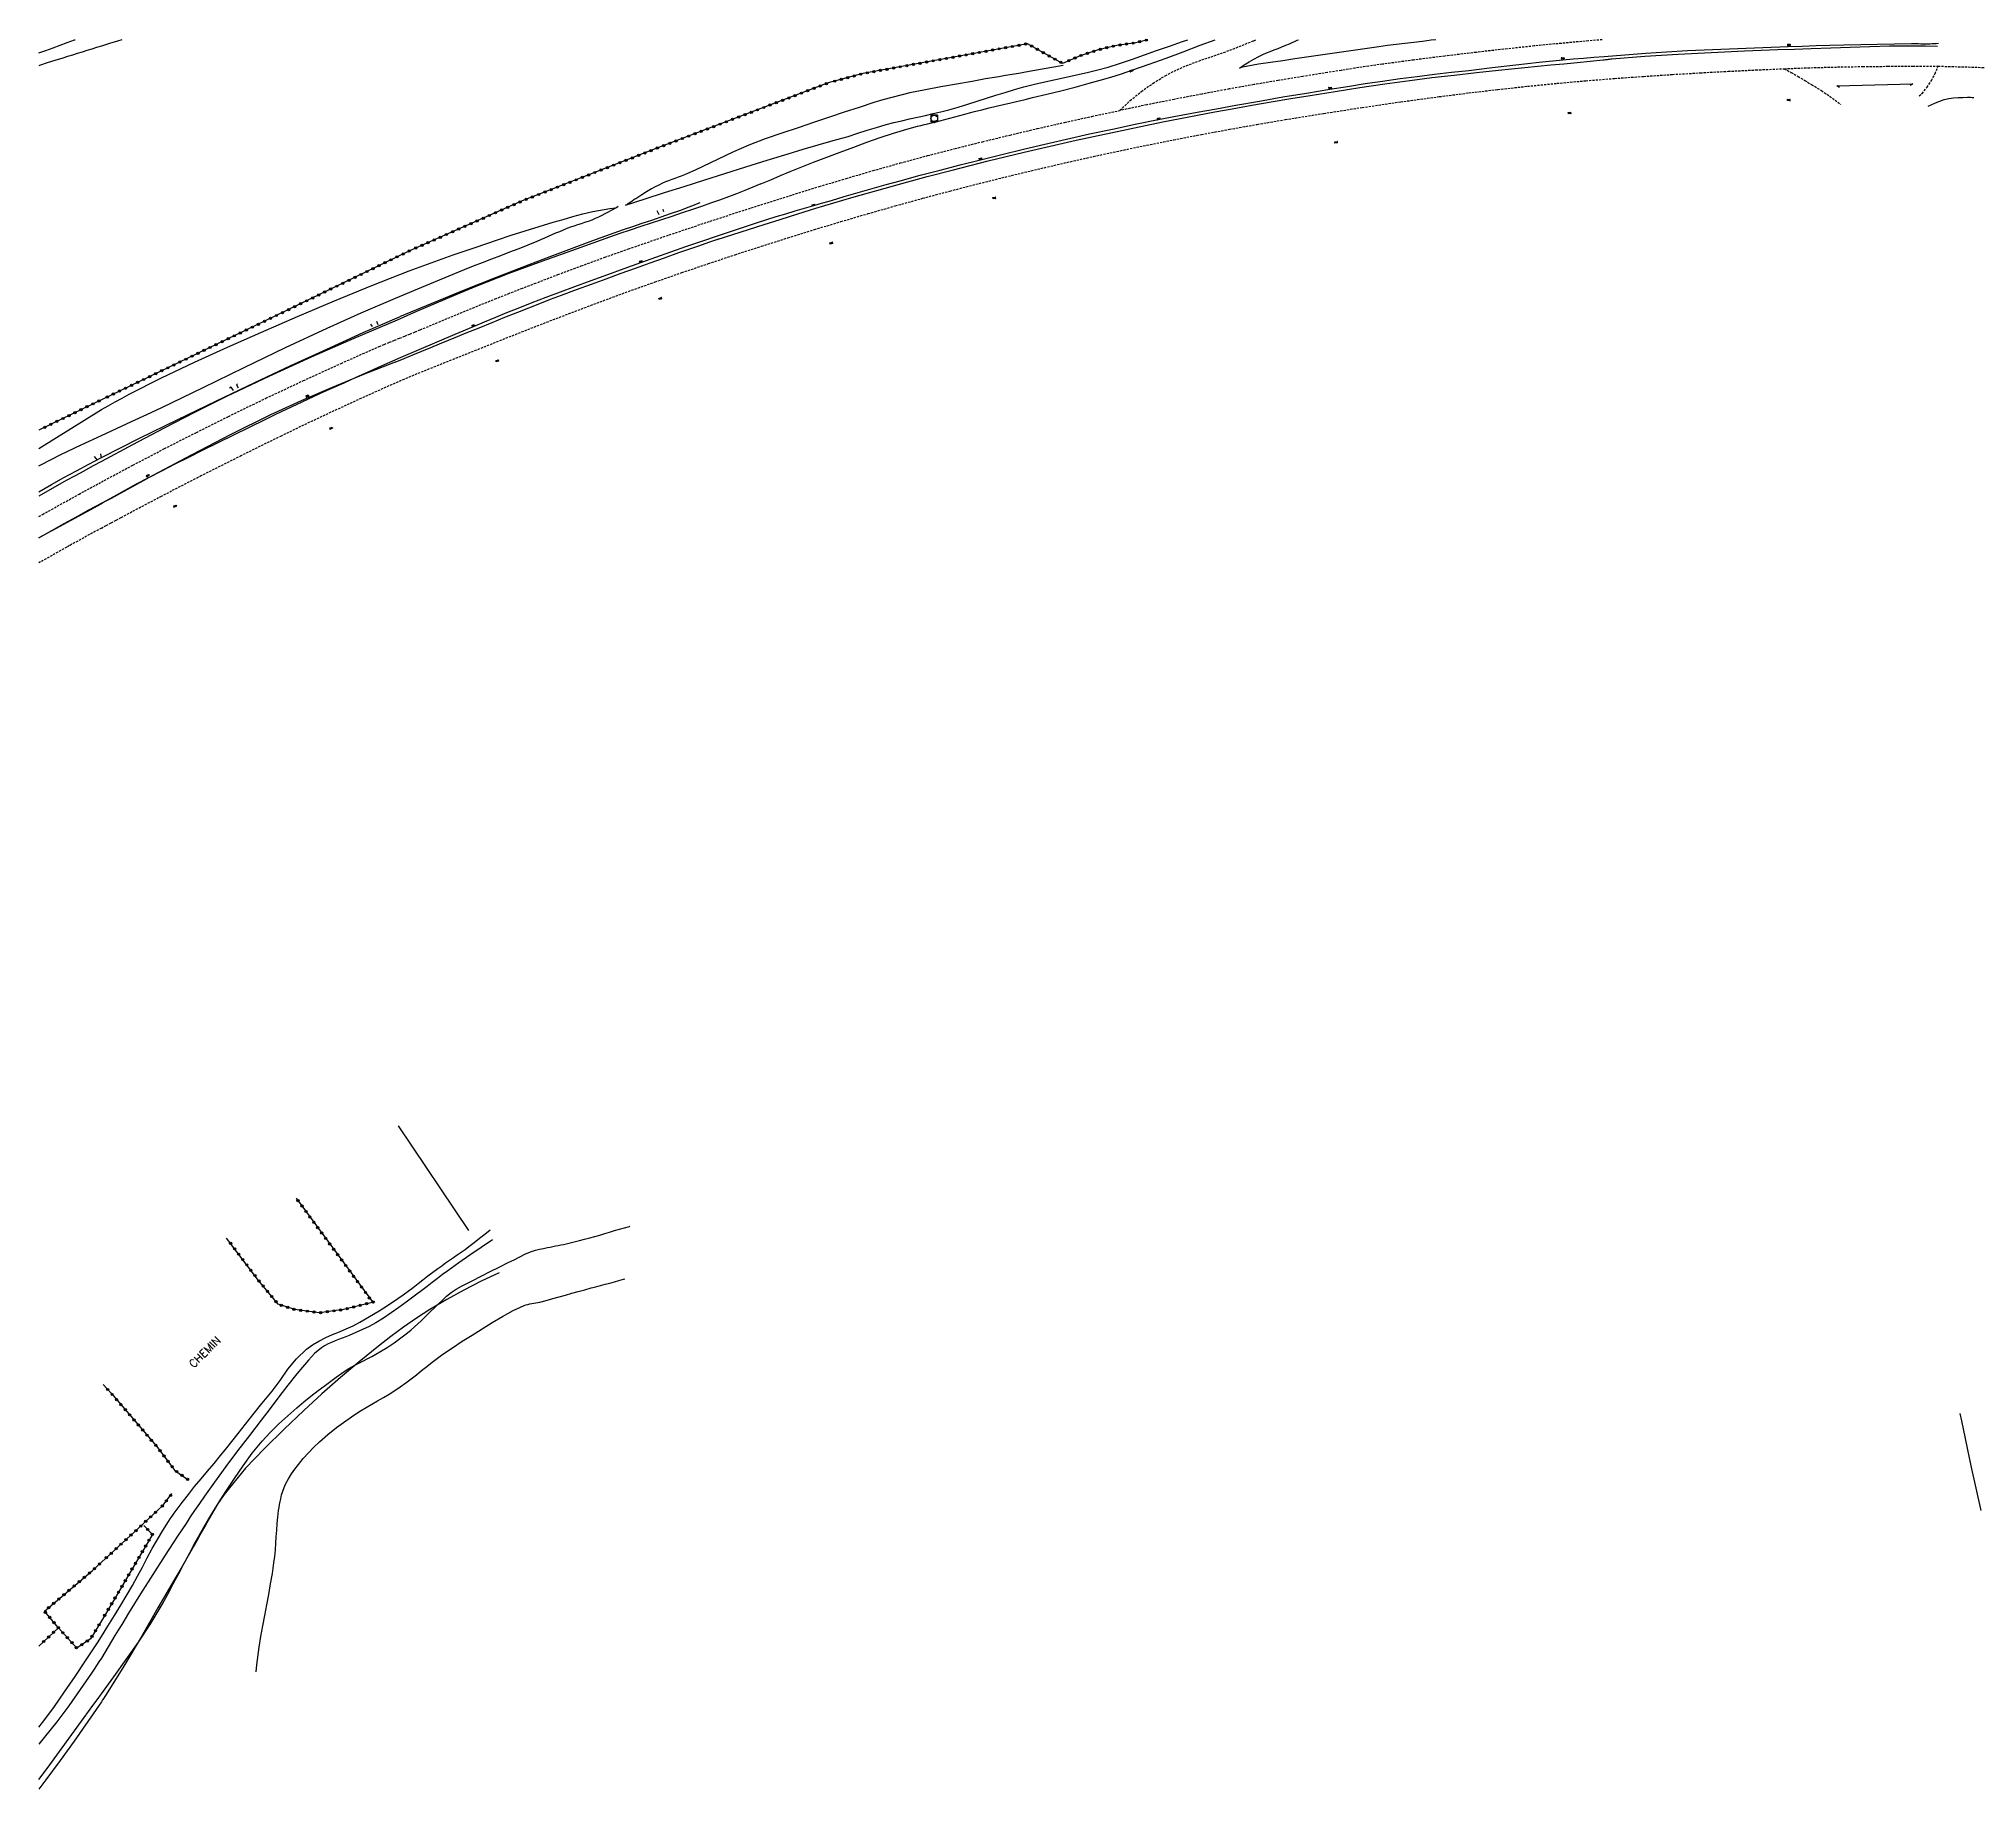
# Model space of a CAD drawing. Header units: millimetres. Extents: x 163000 to 164000, y 125000 to 126000.
# Drawn here: x 163000 to 163433.7, y 125608.7 to 126000.2 of the extents above; entities that cross this region are included whole.
import ezdxf
from ezdxf.enums import TextEntityAlignment as Align

# ---------------------------------------------------------------- set-up
doc = ezdxf.new("R2010")
doc.units = ezdxf.units.MM
doc.linetypes.add('DASHED', pattern=[0.75, 0.5, -0.25])
doc.layers.get('0').update_dxf_attribs({"linetype": 'CONTINUOUS'})
for name, color, linetype in [('W0001', 6, 'DASHED'), ('W0008', 7, 'CONTINUOUS'), ('W0010', 4, 'CONTINUOUS'), ('W0071', 7, 'CONTINUOUS'), ('W0120', 7, 'CONTINUOUS'), ('W0211', 2, 'CONTINUOUS'), ('W0214', 2, 'CONTINUOUS'), ('W0300', 7, 'CONTINUOUS'), ('W0322', 7, 'CONTINUOUS'), ('W0323', 7, 'CONTINUOUS'), ('W0330', 7, 'CONTINUOUS'), ('W0401', 7, 'CONTINUOUS'), ('W0420', 7, 'CONTINUOUS'), ('W0989', 7, 'CONTINUOUS')]:
    doc.layers.add(name, color=color, linetype=linetype)
doc.styles.get("Standard").update_dxf_attribs({"font": 'romans.shx', "width": 0.85})

# ---------------------------------------------------------------- blocks, each defined once
blk = doc.blocks.new('T401')
for p, q in [((-0.3, 0.3), (0, 0.3)), ((-0.3, -0.25), (-0.3, 0.3)), ((-0.3, 0.15), (0, 0.15)), ((-0.3, 0), (0, 0)), ((0, 0.3), (0, -0.25)), ((-0.3, -0.15), (0, -0.15)), ((-0.3, -0.25), (-0.3, -0.3)), ((-0.3, -0.3), (0, -0.3)), ((0, -0.3), (0, -0.25))]:
    blk.add_line(p, q)
blk = doc.blocks.new('T420')
for p, q in [((0.75, 0.75), (-0.75, 0.75)), ((-0.75, 0.75), (-0.75, -0.75)), ((0.75, 0.75), (0.75, -0.75)), ((0.75, -0.75), (-0.75, -0.75))]:
    blk.add_line(p, q)
blk.add_ellipse((0, 0), major_axis=(-0.53, 0.53), ratio=1, start_param=3.926991, end_param=10.210176)
blk = doc.blocks.new('t323o')
at = {"color": 0, "linetype": 'Continuous'}
for radius in [0.25, 0.15]:
    blk.add_circle((0, 0), radius, dxfattribs=at)
blk = doc.blocks.new('t322o')
at = {"color": 0, "linetype": 'Continuous'}
for radius in [0.25, 0.15]:
    blk.add_circle((0, 0), radius, dxfattribs=at)

msp = doc.modelspace()

# ---------------------------------------------------------------- linework, layer by layer
at = {"layer": 'W0001'}
for points in [[(163349.85, 126000), (163346.77, 125999.74), (163340.7, 125999.19), (163334.63, 125998.6), (163328.57, 125997.96), (163321.59, 125997.18), (163314.61, 125996.34), (163307.64, 125995.46), (163300.67, 125994.53), (163297.59, 125994.09), (163294.51, 125993.63), (163291.43, 125993.15), (163288.36, 125992.66), (163282.85, 125991.78), (163277.35, 125990.88), (163271.86, 125989.95), (163266.37, 125988.98), (163260.21, 125987.84), (163254.06, 125986.66), (163247.92, 125985.43), (163241.79, 125984.16)], [(163241.9, 125984.19), (163244.23, 125986.39), (163246.71, 125988.42), (163249.33, 125990.28), (163252.06, 125991.95), (163254.04, 125992.98), (163256.07, 125993.9), (163258.13, 125994.72), (163260.23, 125995.48), (163262.32, 125996.19), (163264.41, 125996.91), (163266.5, 125997.65), (163268.56, 125998.45), (163271.86, 125999.78), (163272.41, 126000)], [(163390.55, 125993.52), (163393.54, 125993.64), (163396.53, 125993.74), (163399.52, 125993.83), (163402.51, 125993.9), (163408.13, 125994), (163413.74, 125994.06), (163419.36, 125994.09), (163424.98, 125994.09)], [(163420.73, 125987.44), (163420.73, 125987.44), (163420.73, 125987.44), (163420.73, 125987.44), (163421.39, 125987.99), (163422.51, 125989.37), (163423.49, 125990.85), (163424.32, 125992.43), (163424.98, 125994.09)], [(163424.98, 125994.09), (163445.55, 125993.51)], [(163014, 125890.76), (163015.11, 125891.36), (163016.21, 125891.96), (163017.32, 125892.55), (163018.43, 125893.15), (163027.29, 125897.84), (163036.2, 125902.43), (163045.15, 125906.93), (163054.14, 125911.35), (163060.23, 125914.29), (163066.35, 125917.16), (163072.49, 125919.98), (163078.66, 125922.75), (163083.52, 125924.84), (163088.43, 125926.83), (163093.35, 125928.78), (163098.26, 125930.74), (163106.64, 125934.09), (163115.05, 125937.37), (163123.49, 125940.57), (163131.95, 125943.71), (163137.9, 125945.82), (163143.87, 125947.9), (163149.85, 125949.93), (163155.85, 125951.92), (163161.74, 125953.83), (163167.64, 125955.71), (163173.56, 125957.54), (163179.49, 125959.32), (163185.57, 125961.1), (163191.66, 125962.84), (163197.77, 125964.53), (163203.89, 125966.16), (163210.41, 125967.84), (163216.95, 125969.47), (163223.5, 125971.04), (163230.07, 125972.56), (163236.02, 125973.89), (163241.98, 125975.18), (163247.95, 125976.41), (163253.93, 125977.61), (163260.16, 125978.81), (163266.4, 125979.96), (163272.65, 125981.07), (163278.9, 125982.13), (163287.5, 125983.52), (163296.1, 125984.84), (163304.72, 125986.1), (163313.35, 125987.27), (163319.92, 125988.1), (163326.5, 125988.88), (163333.09, 125989.59), (163339.68, 125990.25), (163346.14, 125990.82), (163352.6, 125991.34), (163359.06, 125991.8), (163365.53, 125992.23), (163371.76, 125992.6), (163378, 125992.94), (163384.23, 125993.24), (163390.47, 125993.51), (163390.49, 125993.51), (163390.51, 125993.51), (163390.53, 125993.52), (163390.55, 125993.52)], [(163390.55, 125993.52), (163392.1, 125992.67), (163393.64, 125991.79), (163395.16, 125990.89), (163396.67, 125989.96), (163398.89, 125988.66), (163403.26, 125985.54), (163403.26, 125985.54), (163403.26, 125985.54)], [(163014, 125901.07), (163021.06, 125904.84), (163028.16, 125908.54), (163035.29, 125912.18), (163042.46, 125915.75), (163050.82, 125919.8), (163059.22, 125923.75), (163067.67, 125927.61), (163076.16, 125931.37), (163077.3, 125931.85), (163078.45, 125932.32), (163079.6, 125932.78), (163080.75, 125933.24), (163081.9, 125933.71), (163083.05, 125934.17), (163084.19, 125934.64), (163085.34, 125935.11), (163088.79, 125936.55), (163092.24, 125937.99), (163095.69, 125939.42), (163099.15, 125940.83), (163102.09, 125942.01), (163105.03, 125943.18), (163107.98, 125944.33), (163110.94, 125945.46), (163116.16, 125947.47), (163121.4, 125949.42), (163126.65, 125951.33), (163131.92, 125953.2), (163141.06, 125956.34), (163150.22, 125959.41), (163159.42, 125962.39), (163168.63, 125965.31), (163174.64, 125967.16), (163180.67, 125968.97), (163186.71, 125970.73), (163192.77, 125972.43), (163198.89, 125974.07), (163205.02, 125975.65), (163211.16, 125977.19), (163217.32, 125978.68), (163223.42, 125980.12), (163229.53, 125981.51), (163235.66, 125982.86), (163241.79, 125984.16)], [(163000, 125893.34), (163000.87, 125893.83), (163009.01, 125898.35), (163010.26, 125899.04), (163011.5, 125899.72), (163012.75, 125900.39), (163014, 125901.07)], [(163014, 125890.76), (163006.9, 125886.85), (163000, 125882.98)]]:
    msp.add_lwpolyline(points, dxfattribs=at)
at = {"layer": 'W0008'}
for points in [[(163161.59, 125967.75), (163163.77, 125968.68), (163165.97, 125969.6), (163168.16, 125970.51), (163170.37, 125971.4), (163173.35, 125972.58), (163176.34, 125973.74), (163179.33, 125974.88), (163182.34, 125975.99), (163185.31, 125977.06), (163188.28, 125978.1), (163191.26, 125979.1), (163194.27, 125980.03), (163195.05, 125980.25), (163195.83, 125980.45), (163196.61, 125980.65), (163197.4, 125980.83), (163198.19, 125981.02), (163198.97, 125981.2), (163199.76, 125981.39), (163200.54, 125981.58), (163201.65, 125981.87), (163202.76, 125982.17), (163203.86, 125982.47), (163204.97, 125982.77), (163206.08, 125983.07), (163207.19, 125983.37), (163208.29, 125983.66), (163209.4, 125983.95), (163211.02, 125984.35), (163212.63, 125984.74), (163214.25, 125985.13), (163215.87, 125985.51), (163217.49, 125985.89), (163219.1, 125986.27), (163220.72, 125986.66), (163222.34, 125987.05), (163225.53, 125987.83), (163228.72, 125988.6), (163231.9, 125989.4), (163235.07, 125990.25), (163237.47, 125990.93), (163239.86, 125991.65), (163242.24, 125992.39), (163244.61, 125993.17), (163248.45, 125994.5), (163252.27, 125995.89), (163256.07, 125997.31), (163259.87, 125998.75), (163263.19, 126000)], [(163173.46, 125962.9), (163175.16, 125963.41), (163176.86, 125963.91), (163178.55, 125964.4), (163180.25, 125964.9), (163183.37, 125965.8), (163186.49, 125966.7), (163189.61, 125967.59), (163192.74, 125968.46), (163197.22, 125969.67), (163201.7, 125970.86), (163206.2, 125972.02), (163210.7, 125973.16), (163215.51, 125974.36), (163220.32, 125975.52), (163225.14, 125976.67), (163229.97, 125977.77), (163235.09, 125978.92), (163240.22, 125980.03), (163245.36, 125981.1), (163250.5, 125982.14), (163254.83, 125982.98), (163259.17, 125983.79), (163263.51, 125984.57), (163267.85, 125985.34), (163273.11, 125986.27), (163278.36, 125987.19), (163283.63, 125988.08), (163288.89, 125988.95), (163292.82, 125989.57), (163296.76, 125990.18), (163300.7, 125990.76), (163304.64, 125991.32), (163308.46, 125991.81), (163312.29, 125992.27), (163316.13, 125992.71), (163319.96, 125993.15), (163325.22, 125993.76), (163330.49, 125994.37), (163335.75, 125994.95), (163341.02, 125995.49), (163343.33, 125995.71), (163345.63, 125995.91), (163347.94, 125996.1), (163350.24, 125996.28), (163354.9, 125996.63), (163359.57, 125996.98), (163364.23, 125997.29), (163368.9, 125997.57), (163374.53, 125997.85), (163380.16, 125998.07), (163385.8, 125998.27), (163391.44, 125998.47), (163394.55, 125998.58), (163397.67, 125998.68), (163400.78, 125998.77), (163403.9, 125998.85), (163407.68, 125998.95), (163411.46, 125999.03), (163415.24, 125999.1), (163419.03, 125999.13), (163419.55, 125999.13), (163420.07, 125999.13), (163420.6, 125999.12), (163421.12, 125999.11), (163421.65, 125999.1), (163422.17, 125999.1), (163422.69, 125999.1), (163423.22, 125999.1), (163423.67, 125999.12), (163424.13, 125999.14), (163424.58, 125999.16), (163425.04, 125999.2)], [(163312.6, 126000), (163311.59, 125999.88), (163309.62, 125999.64), (163307.66, 125999.4), (163305.7, 125999.17), (163303.74, 125998.93), (163301.78, 125998.68), (163299.82, 125998.42), (163295.13, 125997.77), (163290.44, 125997.09), (163285.76, 125996.39), (163281.08, 125995.69), (163278.35, 125995.3), (163275.62, 125994.92), (163272.89, 125994.52), (163270.18, 125994.03), (163269.8, 125993.95), (163269.41, 125993.85), (163269.03, 125993.76), (163268.65, 125993.65)], [(163268.66, 125993.65), (163269.72, 125994.36), (163270.8, 125995.03), (163271.9, 125995.67), (163273.03, 125996.26), (163273.87, 125996.66), (163274.72, 125997.04), (163275.57, 125997.39), (163276.44, 125997.73), (163277.3, 125998.07), (163278.17, 125998.4), (163279.03, 125998.75), (163279.88, 125999.11), (163281.59, 125999.87), (163281.87, 126000)], [(163402.34, 125989.68), (163419.31, 125990.12)], [(163402.92, 125989.32), (163402.92, 125989.32), (163402.92, 125989.32), (163402.92, 125989.32), (163402.92, 125989.32), (163402.34, 125989.68)], [(163419.31, 125990.12), (163418.71, 125989.77), (163418.71, 125989.77), (163418.71, 125989.77), (163418.71, 125989.77), (163418.71, 125989.77)], [(163422.74, 125985.11), (163422.74, 125985.11), (163422.74, 125985.11), (163422.74, 125985.11), (163423.46, 125985.43), (163424.41, 125985.87), (163425.38, 125986.27), (163426.37, 125986.61), (163427.39, 125986.87), (163428.42, 125987.03), (163429.46, 125987.1), (163430.5, 125987.11), (163431.54, 125987.13), (163431.9, 125987.13), (163432.27, 125987.13), (163432.63, 125987.11), (163432.99, 125987.09)], [(163161.59, 125967.75), (163159.78, 125967), (163157.96, 125966.27), (163156.14, 125965.56), (163154.31, 125964.87), (163152.31, 125964.14), (163150.3, 125963.43), (163148.29, 125962.73), (163146.28, 125962.04), (163143.97, 125961.26), (163141.65, 125960.48), (163139.33, 125959.72), (163137.01, 125958.96), (163134.68, 125958.2), (163132.36, 125957.43), (163130.05, 125956.64), (163127.74, 125955.84), (163120.21, 125953.18), (163112.69, 125950.48), (163105.2, 125947.69), (163097.76, 125944.77), (163093.33, 125942.96), (163088.92, 125941.1), (163084.53, 125939.2), (163080.16, 125937.25)], [(163014, 125896.32), (163014.05, 125896.35), (163014.1, 125896.38), (163014.14, 125896.4), (163014.19, 125896.43), (163016.76, 125897.83), (163019.32, 125899.24), (163021.89, 125900.63), (163024.47, 125902), (163027.5, 125903.57), (163030.55, 125905.12), (163033.6, 125906.65), (163036.66, 125908.18), (163040.15, 125909.92), (163043.65, 125911.65), (163047.16, 125913.36), (163050.67, 125915.07), (163053.06, 125916.21), (163055.45, 125917.35), (163057.84, 125918.49), (163060.24, 125919.61), (163062.92, 125920.84), (163065.61, 125922.07), (163068.31, 125923.28), (163071.01, 125924.49), (163073.52, 125925.62), (163076.03, 125926.75), (163078.55, 125927.86), (163081.07, 125928.97), (163085.11, 125930.72), (163089.15, 125932.45), (163093.2, 125934.16), (163097.26, 125935.87), (163099.75, 125936.91), (163102.24, 125937.94), (163104.74, 125938.96), (163107.24, 125939.96), (163110.4, 125941.19), (163113.57, 125942.39), (163116.75, 125943.58), (163119.92, 125944.77), (163123.62, 125946.14), (163127.31, 125947.51), (163131.01, 125948.86), (163134.72, 125950.2), (163138.06, 125951.39), (163141.41, 125952.56), (163144.76, 125953.72), (163148.12, 125954.87), (163152.34, 125956.3), (163156.56, 125957.72), (163160.79, 125959.1), (163165.03, 125960.43), (163167.13, 125961.07), (163169.23, 125961.71), (163171.34, 125962.33), (163173.46, 125962.9)], [(163080.16, 125937.25), (163070.53, 125933.19), (163060.96, 125928.99), (163051.46, 125924.65), (163042.03, 125920.16), (163034.96, 125916.66), (163027.93, 125913.07), (163020.95, 125909.4), (163014, 125905.66)], [(163014, 125905.66), (163012.04, 125904.6), (163010.07, 125903.52), (163008.11, 125902.45), (163006.15, 125901.37), (163000, 125897.93)], [(163000, 125888.56), (163002.94, 125890.22), (163005.7, 125891.76), (163008.46, 125893.29), (163011.23, 125894.81), (163014, 125896.32)]]:
    msp.add_lwpolyline(points, dxfattribs=at)
at = {"layer": 'W0010'}
for points in [[(163151.77, 125955.32), (163155.29, 125956.45), (163158.81, 125957.57), (163162.33, 125958.69), (163165.86, 125959.79), (163169.87, 125961.04), (163173.89, 125962.29), (163177.91, 125963.52), (163181.94, 125964.71), (163187.53, 125966.31), (163193.14, 125967.86), (163198.75, 125969.37), (163204.38, 125970.86), (163208.4, 125971.9), (163212.42, 125972.92), (163216.44, 125973.91), (163220.48, 125974.88), (163224.36, 125975.78), (163228.25, 125976.65), (163232.14, 125977.5), (163236.04, 125978.35), (163239.9, 125979.19), (163243.76, 125980.02), (163247.63, 125980.84), (163251.5, 125981.63), (163255.38, 125982.39), (163259.26, 125983.13), (163263.15, 125983.85), (163267.04, 125984.55), (163271.4, 125985.33), (163275.77, 125986.08), (163280.14, 125986.82), (163284.52, 125987.53), (163290.07, 125988.41), (163295.62, 125989.28), (163301.18, 125990.11), (163306.75, 125990.88), (163311.72, 125991.52), (163316.69, 125992.1), (163321.67, 125992.66), (163326.64, 125993.2), (163329.57, 125993.5), (163332.49, 125993.79), (163335.42, 125994.07), (163338.34, 125994.35), (163341.27, 125994.62), (163344.2, 125994.9), (163347.12, 125995.19), (163350.04, 125995.49), (163350.29, 125995.52), (163350.53, 125995.55), (163350.77, 125995.58), (163351.01, 125995.61), (163351.25, 125995.64), (163351.49, 125995.66), (163351.74, 125995.69), (163351.98, 125995.71), (163359.39, 125996.3), (163366.81, 125996.76), (163374.24, 125997.14), (163381.67, 125997.5), (163385.39, 125997.66), (163389.12, 125997.79), (163392.84, 125997.9), (163396.57, 125998.02), (163400.95, 125998.19), (163405.34, 125998.36), (163409.73, 125998.52), (163414.11, 125998.62), (163416.81, 125998.65), (163419.5, 125998.65), (163422.2, 125998.63), (163424.89, 125998.58)], [(163147.92, 125963.52), (163147.31, 125963.26), (163146.68, 125963.01), (163146.06, 125962.76), (163145.43, 125962.52), (163143.35, 125961.76), (163141.26, 125961.02), (163139.17, 125960.3), (163137.07, 125959.59), (163134.97, 125958.88), (163132.87, 125958.17), (163130.78, 125957.44), (163128.69, 125956.71), (163123.91, 125954.98), (163119.14, 125953.24), (163114.39, 125951.46), (163109.64, 125949.66), (163102.38, 125946.84), (163095.15, 125943.95), (163087.93, 125941.02), (163080.73, 125938.05)], [(163079.77, 125927.84), (163081.75, 125928.68), (163083.73, 125929.52), (163085.72, 125930.34), (163087.71, 125931.15), (163089.7, 125931.96), (163091.69, 125932.77), (163093.69, 125933.59), (163095.67, 125934.4), (163098.55, 125935.58), (163101.42, 125936.75), (163104.3, 125937.91), (163107.19, 125939.06), (163109.63, 125940.03), (163112.08, 125940.99), (163114.53, 125941.94), (163116.98, 125942.87), (163120.31, 125944.12), (163123.64, 125945.34), (163126.98, 125946.55), (163130.32, 125947.76), (163133.55, 125948.92), (163136.77, 125950.08), (163140, 125951.24), (163143.23, 125952.38), (163145.46, 125953.16), (163147.7, 125953.93), (163149.93, 125954.7), (163152.17, 125955.46)], [(163014, 125906.54), (163022.52, 125910.87), (163031.12, 125915.07), (163039.74, 125919.19), (163048.38, 125923.3), (163056.41, 125927.1), (163064.49, 125930.82), (163072.59, 125934.48), (163080.73, 125938.05)], [(163079.77, 125927.84), (163072.69, 125925.12), (163065.68, 125922.24), (163058.73, 125919.23), (163051.83, 125916.07), (163042.98, 125911.73), (163034.23, 125907.18), (163025.55, 125902.5), (163016.9, 125897.79), (163016.17, 125897.4), (163015.45, 125897.01), (163014.72, 125896.61), (163014, 125896.22)], [(163000, 125898.85), (163002.88, 125900.54), (163005.64, 125902.07), (163008.42, 125903.58), (163011.2, 125905.07), (163014, 125906.54)], [(163014, 125896.22), (163003.72, 125890.62), (163000, 125888.57)]]:
    msp.add_lwpolyline(points, dxfattribs=at)
at = {"layer": 'W0071'}
for points in [[(163000, 125997.06), (163001.61, 125997.6), (163003.2, 125998.16), (163004.79, 125998.75), (163006.38, 125999.35), (163007.96, 125999.94), (163008.12, 126000)], [(163014, 125998.58), (163012.92, 125998.25), (163011.84, 125997.91), (163010.76, 125997.58), (163009.68, 125997.24), (163008.6, 125996.9), (163007.52, 125996.57), (163006.44, 125996.23), (163005.36, 125995.9), (163003.63, 125995.36), (163001.91, 125994.81), (163000.19, 125994.25), (163000, 125994.19)], [(163018.6, 126000), (163017.65, 125999.71), (163015.83, 125999.15), (163014, 125998.58)], [(163030.73, 125671), (163032.08, 125672.81), (163033.47, 125674.59), (163034.88, 125676.35), (163036.32, 125678.08), (163037.77, 125679.81), (163039.22, 125681.55), (163040.65, 125683.29), (163042.07, 125685.04), (163044.59, 125688.22), (163047.11, 125691.4), (163049.64, 125694.58), (163052.19, 125697.74), (163053.99, 125700.12), (163055.76, 125702.59), (163057.67, 125704.97), (163059.88, 125707.07), (163061.25, 125708.06), (163062.7, 125708.92), (163064.21, 125709.68), (163065.75, 125710.36), (163067.28, 125711), (163068.81, 125711.66), (163070.33, 125712.35), (163071.81, 125713.12), (163073.99, 125714.38), (163076.15, 125715.68), (163078.28, 125717.03), (163080.38, 125718.43), (163081.52, 125719.23), (163082.65, 125720.06), (163083.76, 125720.9), (163084.87, 125721.76), (163085.97, 125722.61), (163087.07, 125723.47), (163088.19, 125724.32), (163089.31, 125725.15), (163090.17, 125725.77), (163091.04, 125726.38), (163091.91, 125726.99), (163092.78, 125727.59), (163093.65, 125728.2), (163094.52, 125728.81), (163095.39, 125729.42), (163096.24, 125730.05), (163097.45, 125730.97), (163098.64, 125731.9), (163099.83, 125732.85), (163101, 125733.81)], [(163101.49, 125731.57), (163098.98, 125729.87), (163096.48, 125728.15), (163094, 125726.41), (163091.54, 125724.65), (163090.36, 125723.79), (163089.2, 125722.91), (163088.04, 125722.03), (163086.88, 125721.15), (163085.72, 125720.26), (163084.56, 125719.38), (163083.39, 125718.51), (163082.22, 125717.65), (163080.55, 125716.44), (163078.88, 125715.22), (163077.17, 125714.04), (163075.41, 125712.96), (163073.96, 125712.19), (163072.46, 125711.49), (163070.96, 125710.84), (163069.46, 125710.17), (163068.68, 125709.84), (163067.89, 125709.53), (163067.1, 125709.24), (163066.3, 125708.94), (163065.51, 125708.62), (163064.73, 125708.27), (163063.97, 125707.87), (163063.25, 125707.4), (163061.7, 125706.11), (163060.32, 125704.64), (163059.04, 125703.1), (163057.77, 125701.57), (163055.7, 125699.05), (163053.71, 125696.47), (163051.75, 125693.85), (163049.78, 125691.25), (163047.13, 125687.8), (163044.48, 125684.34), (163041.86, 125680.86), (163039.29, 125677.35), (163038.17, 125675.77), (163037.06, 125674.19), (163035.96, 125672.6), (163034.87, 125671)], [(163014, 125642.8), (163015.47, 125645.14), (163016.93, 125647.49), (163018.37, 125649.86), (163019.79, 125652.23), (163020.96, 125654.25), (163022.09, 125656.31), (163023.19, 125658.37), (163024.28, 125660.44), (163025.39, 125662.51), (163026.54, 125664.55), (163027.74, 125666.57), (163029.01, 125668.54), (163029.43, 125669.16), (163029.86, 125669.78), (163030.29, 125670.39), (163030.73, 125671)], [(163034.87, 125671), (163033.91, 125669.57), (163032.95, 125668.14), (163032, 125666.71), (163031.05, 125665.27), (163028.26, 125660.99), (163025.52, 125656.68), (163022.8, 125652.36), (163020.09, 125648.03), (163019.32, 125646.78), (163018.55, 125645.53), (163017.8, 125644.28), (163017.04, 125643.02), (163016.29, 125641.76), (163015.53, 125640.51), (163014.77, 125639.25), (163014, 125638.01)], [(163000, 125622.52), (163000.84, 125623.6), (163003.35, 125626.98), (163005.78, 125630.42), (163008.15, 125633.9), (163010.49, 125637.4), (163011.38, 125638.74), (163012.26, 125640.09), (163013.13, 125641.45), (163014, 125642.8)], [(163014, 125638.01), (163013.47, 125637.16), (163012.93, 125636.33), (163012.38, 125635.49), (163011.83, 125634.66), (163009.3, 125630.97), (163006.69, 125627.33), (163004.01, 125623.74), (163001.24, 125620.22), (163000, 125618.71)]]:
    msp.add_lwpolyline(points, dxfattribs=at)
at = {"layer": 'W0120'}
for points in [[(163138.83, 125960.83), (163138.37, 125961.69)], [(163139.83, 125961.53), (163139.72, 125962.06)], [(163074.25, 125936.4), (163074.62, 125935.87)], [(163075.59, 125937.02), (163075.86, 125936.32)], [(163043.59, 125921.56), (163043.04, 125922.27), (163042.67, 125922.03)], [(163044.5, 125922.93), (163044.26, 125922.82), (163044.61, 125922.13)], [(163013.78, 125907.4), (163013.97, 125906.42)], [(163012.43, 125906.75), (163013.05, 125905.92)]]:
    msp.add_lwpolyline(points, dxfattribs=at)
at = {"layer": 'W0211'}
for points in [[(163229.22, 125994.25), (163227.1, 125993.86), (163224.99, 125993.48), (163222.88, 125993.11), (163220.76, 125992.74), (163219.28, 125992.48), (163217.79, 125992.22), (163216.3, 125991.97), (163214.81, 125991.72), (163213.33, 125991.47), (163211.84, 125991.22), (163210.35, 125990.96), (163208.87, 125990.69), (163205.37, 125990.08), (163201.88, 125989.47), (163198.39, 125988.82), (163194.92, 125988.09), (163192.89, 125987.6), (163190.87, 125987.09), (163188.86, 125986.53), (163186.86, 125985.93)], [(163186.86, 125985.93), (163183.54, 125984.86), (163180.23, 125983.77), (163176.92, 125982.67), (163173.61, 125981.55), (163169.92, 125980.31), (163166.23, 125979.09), (163162.55, 125977.81), (163158.91, 125976.41), (163157.16, 125975.68), (163155.43, 125974.9), (163153.72, 125974.09), (163152.02, 125973.26), (163150.32, 125972.43), (163148.61, 125971.61), (163146.89, 125970.81), (163145.15, 125970.05), (163144.46, 125969.77), (163143.76, 125969.5), (163143.05, 125969.24), (163142.34, 125968.99), (163141.64, 125968.73), (163140.93, 125968.46), (163140.24, 125968.18), (163139.55, 125967.88), (163138.73, 125967.5), (163137.93, 125967.09), (163137.13, 125966.66), (163136.35, 125966.21), (163135.99, 125966), (163135.64, 125965.78), (163135.29, 125965.56), (163134.94, 125965.33), (163134.72, 125965.19), (163134.5, 125965.04), (163134.28, 125964.89), (163134.06, 125964.74), (163133.84, 125964.59), (163133.62, 125964.44), (163133.39, 125964.3), (163133.17, 125964.15), (163132.81, 125963.91), (163132.45, 125963.67), (163132.09, 125963.43), (163131.71, 125963.21), (163131.66, 125963.15), (163131.57, 125963.06), (163131.45, 125962.99), (163131.31, 125963.01)], [(163095.25, 125948.58), (163097.27, 125949.4), (163099.31, 125950.2), (163101.34, 125950.99), (163103.39, 125951.77), (163105.43, 125952.54), (163107.47, 125953.33), (163109.5, 125954.12), (163111.53, 125954.94), (163112.37, 125955.3), (163113.21, 125955.66), (163114.05, 125956.03), (163114.88, 125956.4), (163115.72, 125956.77), (163116.56, 125957.13), (163117.41, 125957.49), (163118.26, 125957.83), (163119.04, 125958.12), (163119.83, 125958.4), (163120.63, 125958.66), (163121.43, 125958.92), (163122.22, 125959.18), (163123.02, 125959.45), (163123.81, 125959.74), (163124.58, 125960.05), (163125.32, 125960.38), (163126.03, 125960.73), (163126.74, 125961.1), (163127.45, 125961.48), (163128.01, 125961.78), (163128.57, 125962.1), (163129.12, 125962.42), (163129.67, 125962.75)], [(163014, 125911.48), (163017.39, 125913.03), (163020.77, 125914.59), (163024.15, 125916.16), (163027.51, 125917.76), (163036.75, 125922.23), (163045.97, 125926.72), (163055.23, 125931.16), (163064.54, 125935.48), (163072.16, 125938.88), (163079.82, 125942.19), (163087.52, 125945.43), (163095.25, 125948.58)], [(163000, 125904.7), (163000.45, 125904.94), (163004.93, 125907.2), (163009.45, 125909.37), (163014, 125911.48)], [(163053.67, 125671), (163053.76, 125671.67), (163053.87, 125672.33), (163054, 125672.99), (163054.13, 125673.65), (163054.34, 125674.49), (163054.59, 125675.32), (163054.88, 125676.14), (163055.24, 125676.93), (163055.85, 125678.08), (163056.54, 125679.18), (163057.29, 125680.24), (163058.08, 125681.27), (163059.17, 125682.63), (163060.32, 125683.94), (163061.52, 125685.2), (163062.78, 125686.41), (163064.67, 125688.04), (163066.65, 125689.58), (163068.68, 125691.04), (163070.74, 125692.46), (163071.98, 125693.28), (163073.24, 125694.07), (163074.52, 125694.82), (163075.81, 125695.57), (163077.1, 125696.31), (163078.37, 125697.07), (163079.64, 125697.85), (163080.88, 125698.67), (163082.1, 125699.54), (163083.31, 125700.44), (163084.49, 125701.36), (163085.66, 125702.3), (163086.84, 125703.23), (163088.01, 125704.16), (163089.21, 125705.07), (163090.42, 125705.95), (163092.58, 125707.43), (163094.76, 125708.86), (163096.96, 125710.26), (163099.19, 125711.62), (163101.47, 125713.03), (163103.76, 125714.44), (163106.12, 125715.76), (163108.58, 125716.85), (163109.02, 125717), (163109.45, 125717.12), (163109.9, 125717.22), (163110.35, 125717.31), (163110.79, 125717.39), (163111.24, 125717.46), (163111.68, 125717.55), (163112.12, 125717.65), (163113.56, 125718.02), (163115, 125718.4), (163116.44, 125718.8), (163117.87, 125719.2), (163119.3, 125719.6), (163120.73, 125720.01), (163122.17, 125720.41), (163123.6, 125720.8), (163124.64, 125721.08), (163125.68, 125721.36), (163126.71, 125721.63), (163127.75, 125721.9), (163128.79, 125722.18), (163129.83, 125722.46), (163130.86, 125722.74), (163131.1, 125722.81)], [(163048.63, 125634.95), (163048.8, 125636.51), (163049.34, 125640.47), (163049.72, 125642.83), (163050.13, 125645.18), (163050.57, 125647.53), (163051.01, 125649.88), (163051.45, 125652.23), (163051.88, 125654.58), (163052.27, 125656.94), (163052.63, 125659.3), (163052.81, 125660.76), (163052.94, 125662.22), (163053.05, 125663.69), (163053.15, 125665.15), (163053.24, 125666.62), (163053.35, 125668.08), (163053.49, 125669.54), (163053.67, 125671)]]:
    msp.add_lwpolyline(points, dxfattribs=at)
at = {"layer": 'W0214'}
for points in [[(163181.13, 125978.36), (163183.24, 125979.08), (163185.35, 125979.76), (163187.48, 125980.4), (163189.61, 125981.01), (163191.35, 125981.47), (163193.1, 125981.89), (163194.86, 125982.3), (163196.62, 125982.69), (163198.38, 125983.07), (163200.13, 125983.47), (163201.88, 125983.89), (163203.63, 125984.35), (163205.74, 125984.94), (163207.85, 125985.57), (163209.94, 125986.23), (163212.04, 125986.9), (163214.13, 125987.57), (163216.22, 125988.23), (163218.33, 125988.86), (163220.45, 125989.46), (163222.79, 125990.06), (163225.14, 125990.61), (163227.5, 125991.13), (163229.87, 125991.63), (163232.23, 125992.14), (163234.59, 125992.67), (163236.94, 125993.25), (163239.28, 125993.88), (163242.01, 125994.73), (163244.72, 125995.66), (163247.41, 125996.62), (163250.11, 125997.57), (163253.02, 125998.57), (163255.94, 125999.58), (163257.14, 126000)], [(163131.3, 125963.01), (163135.67, 125964.4), (163140.04, 125965.79), (163144.41, 125967.18), (163148.78, 125968.56), (163153.51, 125970.06), (163158.23, 125971.56), (163162.96, 125973.05), (163167.7, 125974.5), (163171.05, 125975.5), (163174.4, 125976.47), (163177.76, 125977.43), (163181.13, 125978.36)], [(163082.87, 125948.32), (163087.77, 125950.13), (163092.71, 125951.87), (163097.65, 125953.56), (163102.61, 125955.24), (163105.72, 125956.28), (163108.85, 125957.27), (163111.98, 125958.23), (163115.13, 125959.16), (163117.33, 125959.81), (163119.53, 125960.45), (163121.75, 125961.05), (163123.98, 125961.58), (163125.24, 125961.83), (163126.5, 125962.05), (163127.76, 125962.23), (163129.03, 125962.38)], [(163014, 125917.26), (163015.55, 125918.13), (163017.11, 125919), (163018.67, 125919.85), (163020.23, 125920.69), (163027.47, 125924.4), (163034.83, 125927.87), (163042.24, 125931.2), (163049.67, 125934.49), (163057.92, 125938.08), (163066.19, 125941.58), (163074.51, 125945), (163082.87, 125948.32)], [(163000, 125908.55), (163014, 125917.26)], [(163039.24, 125671), (163039.87, 125672.07), (163040.52, 125673.14), (163041.18, 125674.2), (163041.86, 125675.24), (163043.76, 125678.14), (163045.72, 125681.01), (163047.78, 125683.81), (163049.98, 125686.5), (163051.81, 125688.48), (163053.75, 125690.37), (163055.74, 125692.18), (163057.76, 125693.97), (163059.31, 125695.29), (163060.9, 125696.58), (163062.51, 125697.84), (163064.13, 125699.07), (163065.34, 125699.97), (163066.55, 125700.85), (163067.78, 125701.71), (163069.04, 125702.53), (163069.93, 125703.06), (163070.84, 125703.56), (163071.76, 125704.04), (163072.68, 125704.51), (163073.6, 125704.98), (163074.52, 125705.45), (163075.43, 125705.95), (163076.33, 125706.48), (163077.93, 125707.48), (163079.5, 125708.52), (163081.04, 125709.61), (163082.54, 125710.76), (163083.32, 125711.41), (163084.08, 125712.08), (163084.83, 125712.77), (163085.56, 125713.47), (163086.29, 125714.18), (163087.01, 125714.89), (163087.74, 125715.59), (163088.48, 125716.29), (163089.4, 125717.17), (163090.31, 125718.08), (163091.24, 125718.96), (163092.25, 125719.77), (163093.38, 125720.51), (163094.57, 125721.17), (163095.77, 125721.78), (163096.97, 125722.4), (163098.98, 125723.44), (163101, 125724.46), (163103.03, 125725.46), (163105.06, 125726.46), (163106.34, 125727.11), (163107.61, 125727.78), (163108.9, 125728.42), (163110.23, 125728.96), (163111.12, 125729.23), (163112.03, 125729.44), (163112.94, 125729.62), (163113.84, 125729.81), (163114.43, 125729.94), (163115.03, 125730.07), (163115.63, 125730.19), (163116.22, 125730.3), (163116.82, 125730.42), (163117.42, 125730.54), (163118.01, 125730.67), (163118.6, 125730.8), (163119.79, 125731.08), (163120.97, 125731.38), (163122.14, 125731.68), (163123.32, 125732), (163124.43, 125732.3), (163125.53, 125732.62), (163126.63, 125732.95), (163127.73, 125733.28), (163128.83, 125733.61), (163129.94, 125733.94), (163131.04, 125734.25), (163132.15, 125734.56), (163132.24, 125734.59)], [(163434.61, 125671), (163432.42, 125681.02), (163430.28, 125691.05), (163429.95, 125692.73)], [(163014, 125630), (163016.8, 125633.82), (163019.58, 125637.67), (163022.29, 125641.56), (163024.89, 125645.54), (163026.26, 125647.76), (163027.58, 125650.02), (163028.85, 125652.31), (163030.1, 125654.6), (163031.33, 125656.91), (163032.57, 125659.21), (163033.83, 125661.5), (163035.11, 125663.77), (163035.63, 125664.68), (163036.14, 125665.58), (163036.65, 125666.49), (163037.16, 125667.39), (163037.68, 125668.3), (163038.19, 125669.2), (163038.71, 125670.1), (163039.24, 125671)], [(163000, 125610.82), (163001.86, 125613.34), (163004.64, 125617.12), (163007.41, 125620.91), (163010.16, 125624.72), (163011.11, 125626.04), (163012.07, 125627.36), (163013.03, 125628.68), (163014, 125630)]]:
    msp.add_lwpolyline(points, dxfattribs=at)
at = {"layer": 'W0300'}
for points in [[(163102.98, 125724.21), (163099.01, 125722.33), (163095.12, 125720.33), (163091.28, 125718.2), (163087.52, 125715.95), (163084.54, 125714.03), (163081.63, 125712.01), (163078.78, 125709.91), (163075.98, 125707.75), (163071.69, 125704.3), (163067.48, 125700.75), (163063.36, 125697.11), (163059.32, 125693.37), (163054.88, 125689.17), (163050.49, 125684.91), (163046.26, 125680.46), (163042.35, 125675.74), (163041.49, 125674.58), (163040.67, 125673.4), (163039.87, 125672.21), (163039.09, 125671)], [(163039.09, 125671), (163037.95, 125669.13), (163036.85, 125667.23), (163035.78, 125665.31), (163034.73, 125663.39), (163033.69, 125661.46), (163032.65, 125659.53), (163031.58, 125657.62), (163030.48, 125655.72), (163026.67, 125649.23), (163022.89, 125642.71), (163019.05, 125636.23), (163015.05, 125629.85), (163014.79, 125629.44), (163014.53, 125629.04), (163014.26, 125628.64), (163014, 125628.24)], [(163014, 125628.24), (163011.01, 125623.8), (163007.94, 125619.4), (163004.79, 125615.06), (163001.58, 125610.77), (163000, 125608.67)]]:
    msp.add_lwpolyline(points, dxfattribs=at)
at = {"layer": 'W0322'}
msp.add_lwpolyline([(163248.16, 126000), (163245.47, 125999.31), (163245.46, 125999.31), (163245.46, 125999.31), (163245.45, 125999.31), (163245.45, 125999.31), (163245.45, 125999.31), (163245.44, 125999.31), (163245.44, 125999.31), (163245.43, 125999.31), (163241.21, 125998.73), (163237.06, 125997.76), (163233.01, 125996.41), (163229.1, 125994.7)], dxfattribs=at)
at = {"layer": 'W0323'}
for points in [[(163229.1, 125994.7), (163221.2, 125999.1), (163205.47, 125996.24), (163184.38, 125992.42), (163176.66, 125990.35)], [(163176.66, 125990.35), (163138.64, 125975.86), (163108.16, 125963.93), (163082.99, 125952.79)], [(163082.99, 125952.79), (163050.69, 125937.1), (163014, 125919.45)], [(163014, 125919.45), (163012.29, 125918.63), (163000, 125912.66)], [(163057.59, 125740.85), (163074.88, 125717.36)], [(163075.17, 125717.72), (163068.22, 125715.95), (163062.75, 125715.24), (163057.26, 125715.97), (163053.57, 125717.14), (163049.18, 125722.49), (163042.04, 125731.95)], [(163014.4, 125699.19), (163016.19, 125697.23), (163026.32, 125685.44), (163030.48, 125679.99), (163033.36, 125677.95)], [(163026.53, 125671), (163027.82, 125672.21), (163029.8, 125674.78)], [(163014, 125659.42), (163022.38, 125667.11), (163026.53, 125671)], [(163023.53, 125667.69), (163025.43, 125665.63), (163021.1, 125658.32), (163016.8, 125650.98), (163014, 125646.31)], [(163000, 125640.7), (163004.38, 125644.76), (163001.3, 125648.5), (163012.04, 125657.62), (163014, 125659.42)], [(163014, 125646.31), (163011.61, 125642.34), (163008.52, 125640.23), (163004.38, 125644.76)]]:
    msp.add_lwpolyline(points, dxfattribs=at)
at = {"layer": 'W0330'}
msp.add_lwpolyline([(163080.43, 125757.05), (163096.13, 125733.62)], dxfattribs=at)

# ---------------------------------------------------------------- block references
at = {"layer": 'W0322'}
for p, rotation in [((163237.51, 125997.86), 193.1657739569532), ((163238.97, 125998.2), 193.1657739569532), ((163240.43, 125998.55), 193.1657739569532), ((163241.91, 125998.82), 187.9199988238722), ((163243.39, 125999.03), 187.9199988238722), ((163244.88, 125999.24), 187.9199988238722), ((163246.34, 125999.54), 194.328520191937), ((163247.8, 125999.91), 194.328520191937), ((163230.48, 125995.3), 203.6573284068554), ((163231.85, 125995.9), 203.6573284068554), ((163233.23, 125996.48), 198.4115504848391), ((163234.65, 125996.96), 198.4115504848391), ((163236.08, 125997.43), 198.4115504848391)]:
    msp.add_blockref('t322o', p, dxfattribs=dict(at, rotation=rotation))
at = {"layer": 'W0323'}
for p, rotation in [((163214.89, 125997.96), 190.30484646878), ((163216.37, 125998.22), 190.30484646878), ((163217.84, 125998.49), 190.30484646878), ((163219.32, 125998.76), 190.30484646878), ((163220.8, 125999.03), 190.30484646878), ((163222.15, 125998.57), 150.866070429197), ((163223.46, 125997.84), 150.866070429197), ((163191.28, 125993.67), 190.2759119866052), ((163192.75, 125993.94), 190.2759119866052), ((163194.23, 125994.21), 190.2759119866052), ((163195.71, 125994.47), 190.2759119866052), ((163197.18, 125994.74), 190.2759119866052), ((163198.66, 125995.01), 190.2759119866052), ((163200.13, 125995.28), 190.2759119866052), ((163201.61, 125995.54), 190.2759119866052), ((163203.09, 125995.81), 190.2759119866052), ((163204.56, 125996.08), 190.2759119866052), ((163206.04, 125996.35), 190.30484646878), ((163207.51, 125996.61), 190.30484646878), ((163208.99, 125996.88), 190.30484646878), ((163210.46, 125997.15), 190.30484646878), ((163211.94, 125997.42), 190.30484646878), ((163213.42, 125997.69), 190.30484646878), ((163224.77, 125997.11), 150.866070429197), ((163226.08, 125996.38), 150.866070429197), ((163227.39, 125995.65), 150.866070429197), ((163228.7, 125994.92), 150.866070429197), ((163174.84, 125989.65), 200.8607869669387), ((163176.24, 125990.19), 200.8607869669387), ((163178.11, 125990.74), 195.0450514719767), ((163179.56, 125991.12), 195.0450514719767), ((163181.01, 125991.51), 195.0450514719767), ((163182.46, 125991.9), 195.0450514719767), ((163183.91, 125992.29), 195.0450514719767), ((163185.37, 125992.6), 190.2759119866052), ((163186.85, 125992.87), 190.2759119866052), ((163188.33, 125993.14), 190.2759119866052), ((163189.8, 125993.4), 190.2759119866052), ((163162.23, 125984.84), 200.8607869669387), ((163163.63, 125985.38), 200.8607869669387), ((163165.03, 125985.91), 200.8607869669387), ((163166.43, 125986.45), 200.8607869669387), ((163167.83, 125986.98), 200.8607869669387), ((163169.23, 125987.51), 200.8607869669387), ((163170.64, 125988.05), 200.8607869669387), ((163172.04, 125988.58), 200.8607869669387), ((163173.44, 125989.12), 200.8607869669387), ((163151.01, 125980.57), 200.8607869669387), ((163152.41, 125981.11), 200.8607869669387), ((163153.82, 125981.64), 200.8607869669387), ((163155.22, 125982.17), 200.8607869669387), ((163156.62, 125982.71), 200.8607869669387), ((163158.02, 125983.24), 200.8607869669387), ((163159.42, 125983.78), 200.8607869669387), ((163160.82, 125984.31), 200.8607869669387), ((163139.8, 125976.3), 200.8607869669387), ((163141.2, 125976.83), 200.8607869669387), ((163142.6, 125977.37), 200.8607869669387), ((163144, 125977.9), 200.8607869669387), ((163145.41, 125978.43), 200.8607869669387), ((163146.81, 125978.97), 200.8607869669387), ((163148.21, 125979.5), 200.8607869669387), ((163149.61, 125980.04), 200.8607869669387), ((163128.62, 125971.94), 201.3713310597313), ((163130.02, 125972.48), 201.3713310597313), ((163131.41, 125973.03), 201.3713310597313), ((163132.81, 125973.57), 201.3713310597313), ((163134.21, 125974.12), 201.3713310597313), ((163135.61, 125974.67), 201.3713310597313), ((163137, 125975.21), 201.3713310597313), ((163138.4, 125975.76), 201.3713310597313), ((163117.45, 125967.56), 201.3713310597313), ((163118.84, 125968.11), 201.3713310597313), ((163120.24, 125968.66), 201.3713310597313), ((163121.64, 125969.2), 201.3713310597313), ((163123.03, 125969.75), 201.3713310597313), ((163124.43, 125970.3), 201.3713310597313), ((163125.83, 125970.84), 201.3713310597313), ((163127.22, 125971.39), 201.3713310597313), ((163107.68, 125963.71), 203.8688857656734), ((163109.06, 125964.28), 201.3713310597313), ((163110.46, 125964.83), 201.3713310597313), ((163111.86, 125965.38), 201.3713310597313), ((163113.26, 125965.92), 201.3713310597313), ((163114.65, 125966.47), 201.3713310597313), ((163116.05, 125967.02), 201.3713310597313), ((163096.7, 125958.86), 203.8688857656734), ((163098.07, 125959.47), 203.8688857656734), ((163099.45, 125960.07), 203.8688857656734), ((163100.82, 125960.68), 203.8688857656734), ((163102.19, 125961.29), 203.8688857656734), ((163103.56, 125961.89), 203.8688857656734), ((163104.93, 125962.5), 203.8688857656734), ((163106.31, 125963.11), 203.8688857656734), ((163087.1, 125954.61), 203.8688857656734), ((163088.47, 125955.22), 203.8688857656734), ((163089.84, 125955.82), 203.8688857656734), ((163091.22, 125956.43), 203.8688857656734), ((163092.59, 125957.04), 203.8688857656734), ((163093.96, 125957.64), 203.8688857656734), ((163095.33, 125958.25), 203.8688857656734), ((163077.48, 125950.12), 205.9062619012348), ((163078.83, 125950.77), 205.9062619012348), ((163080.18, 125951.43), 205.9062619012348), ((163081.53, 125952.08), 205.9062619012348), ((163082.88, 125952.74), 205.9062619012348), ((163084.36, 125953.4), 203.8688857656734), ((163085.73, 125954), 203.8688857656734), ((163069.39, 125946.18), 205.9062619012348), ((163070.74, 125946.84), 205.9062619012348), ((163072.08, 125947.49), 205.9062619012348), ((163073.43, 125948.15), 205.9062619012348), ((163074.78, 125948.8), 205.9062619012348), ((163076.13, 125949.46), 205.9062619012348), ((163059.94, 125941.6), 205.9062619012348), ((163061.29, 125942.25), 205.9062619012348), ((163062.64, 125942.91), 205.9062619012348), ((163063.99, 125943.56), 205.9062619012348), ((163065.34, 125944.22), 205.9062619012348), ((163066.69, 125944.87), 205.9062619012348), ((163068.04, 125945.53), 205.9062619012348), ((163051.85, 125937.66), 205.9062619012348), ((163053.19, 125938.32), 205.9062619012348), ((163054.54, 125938.97), 205.9062619012348), ((163055.89, 125939.63), 205.9062619012348), ((163057.24, 125940.29), 205.9062619012348), ((163058.59, 125940.94), 205.9062619012348), ((163042.39, 125933.11), 205.6931281446952), ((163043.74, 125933.76), 205.6931281446952), ((163045.09, 125934.41), 205.6931281446952), ((163046.44, 125935.06), 205.6931281446952), ((163047.79, 125935.71), 205.6931281446952), ((163049.14, 125936.36), 205.6931281446952), ((163050.5, 125937.01), 205.6931281446952), ((163032.92, 125928.55), 205.6931281446952), ((163034.28, 125929.21), 205.6931281446952), ((163035.63, 125929.86), 205.6931281446952), ((163036.98, 125930.51), 205.6931281446952), ((163038.33, 125931.16), 205.6931281446952), ((163039.68, 125931.81), 205.6931281446952), ((163041.03, 125932.46), 205.6931281446952), ((163024.81, 125924.65), 205.6931281446952), ((163026.17, 125925.3), 205.6931281446952), ((163027.52, 125925.95), 205.6931281446952), ((163028.87, 125926.6), 205.6931281446952), ((163030.22, 125927.25), 205.6931281446952), ((163031.57, 125927.9), 205.6931281446952), ((163015.35, 125920.1), 205.6931281446952), ((163016.7, 125920.75), 205.6931281446952), ((163018.06, 125921.4), 205.6931281446952), ((163019.41, 125922.05), 205.6931281446952), ((163020.76, 125922.7), 205.6931281446952), ((163022.11, 125923.35), 205.6931281446952), ((163023.46, 125924), 205.6931281446952), ((163006.75, 125915.93), 205.9159764317992), ((163008.09, 125916.59), 205.9159764317992), ((163009.44, 125917.24), 205.9159764317992), ((163010.79, 125917.9), 205.9159764317992), ((163012.14, 125918.56), 205.9159764317992), ((163013.49, 125919.21), 205.6931281445687), ((163001.35, 125913.31), 205.9159764317992), ((163002.7, 125913.97), 205.9159764317992), ((163004.05, 125914.62), 205.9159764317992), ((163005.4, 125915.28), 205.9159764317992), ((163057.99, 125740.31), 306.3423776250768), ((163058.88, 125739.1), 306.3423776250768), ((163059.77, 125737.9), 306.3423776250768), ((163060.66, 125736.69), 306.3423776250768), ((163061.55, 125735.48), 306.3423776250768), ((163062.43, 125734.27), 306.3423776250768), ((163042.94, 125730.75), 127.0422884407831), ((163043.85, 125729.55), 127.0422884407831), ((163063.32, 125733.06), 306.3423776250768), ((163064.21, 125731.85), 306.3423776250768), ((163065.1, 125730.65), 306.3423776250768), ((163065.99, 125729.44), 306.3423776250768), ((163044.75, 125728.36), 127.0422884407831), ((163045.65, 125727.16), 127.0422884407831), ((163046.56, 125725.96), 127.0422884407831), ((163047.46, 125724.76), 127.0422884407831), ((163066.88, 125728.23), 306.3423776250768), ((163067.77, 125727.02), 306.3423776250768), ((163068.66, 125725.81), 306.3423776250768), ((163069.55, 125724.61), 306.3423776250768), ((163048.36, 125723.57), 127.0422884407831), ((163049.27, 125722.37), 129.3844265853738), ((163050.22, 125721.21), 129.3844265853738), ((163070.43, 125723.4), 306.3423776250768), ((163071.32, 125722.19), 306.3423776250768), ((163072.21, 125720.98), 306.3423776250768), ((163051.18, 125720.05), 129.3844265853738), ((163052.13, 125718.89), 129.3844265853738), ((163053.08, 125717.74), 129.3844265853738), ((163054.27, 125716.92), 162.4625617735483), ((163055.7, 125716.47), 162.4625617735483), ((163057.13, 125716.02), 162.4625617735483), ((163069, 125716.15), 194.2999736169615), ((163070.45, 125716.52), 194.2999736169615), ((163071.91, 125716.89), 194.2999736169615), ((163073.1, 125719.77), 306.3423776250768), ((163073.36, 125717.26), 194.2999736169615), ((163073.99, 125718.56), 306.3423776250768), ((163074.81, 125717.63), 194.2999736169615), ((163058.61, 125715.79), 172.4176753607262), ((163060.09, 125715.6), 172.4176753607262), ((163061.58, 125715.4), 172.4176753607262), ((163063.07, 125715.28), 187.399193695634), ((163064.56, 125715.48), 187.399193695634), ((163066.04, 125715.67), 187.399193695634), ((163067.53, 125715.86), 187.399193695634), ((163015.41, 125698.08), 312.2881561296318), ((163016.42, 125696.97), 310.6700890641358), ((163017.39, 125695.83), 310.6700890641358), ((163018.37, 125694.69), 310.6700890641358), ((163019.35, 125693.55), 310.6700890641358), ((163020.33, 125692.42), 310.6700890641358), ((163021.3, 125691.28), 310.6700890641358), ((163022.28, 125690.14), 310.6700890641358), ((163023.26, 125689), 310.6700890641358), ((163024.24, 125687.87), 310.6700890641358), ((163025.21, 125686.73), 310.6700890641358), ((163026.19, 125685.59), 310.6700890641358), ((163027.11, 125684.41), 307.3542404609416), ((163028.02, 125683.21), 307.3542404609416), ((163028.93, 125682.02), 307.3542404609416), ((163029.84, 125680.83), 307.3542404609416), ((163030.84, 125679.73), 324.6981680928248), ((163032.07, 125678.87), 324.6981680928248), ((163033.29, 125678), 324.6981680928248), ((163028.57, 125673.18), 52.39702706914981), ((163029.49, 125674.37), 52.39702706914981), ((163023.93, 125668.57), 43.10823033570356), ((163025.03, 125669.59), 43.10823033570356), ((163026.12, 125670.62), 43.10823033570356), ((163027.63, 125672.03), 43.10823033547838), ((163019.52, 125664.49), 42.5558615630738), ((163020.63, 125665.51), 42.5558615630738), ((163021.73, 125666.52), 42.5558615630738), ((163022.84, 125667.54), 43.10823033570356), ((163024.37, 125666.77), 312.604446412802), ((163024.69, 125664.38), 239.3856600855576), ((163025.39, 125665.67), 312.604446412802), ((163015.1, 125660.44), 42.5558615630738), ((163016.21, 125661.45), 42.5558615630738), ((163017.31, 125662.46), 42.5558615630738), ((163018.42, 125663.48), 42.5558615630738), ((163022.4, 125660.51), 239.3856600855576), ((163023.16, 125661.8), 239.3856600855576), ((163023.93, 125663.09), 239.3856600855576), ((163010.2, 125656.06), 40.34085506810518), ((163011.35, 125657.03), 40.34085506810518), ((163012.47, 125658.02), 42.55586156301585), ((163013.58, 125659.04), 42.55586156301585), ((163019.36, 125655.34), 239.6509368335214), ((163020.12, 125656.63), 239.6509368335214), ((163020.87, 125657.93), 239.6509368335214), ((163021.64, 125659.22), 239.3856600855576), ((163004.49, 125651.21), 40.34085506810518), ((163005.63, 125652.18), 40.34085506810518), ((163006.77, 125653.15), 40.34085506810518), ((163007.92, 125654.12), 40.34085506810518), ((163009.06, 125655.09), 40.34085506810518), ((163017.08, 125651.46), 239.6509368335214), ((163017.84, 125652.75), 239.6509368335214), ((163018.6, 125654.04), 239.6509368335214), ((163001.49, 125648.25), 129.5402164706891), ((163002.2, 125649.26), 40.34085506810518), ((163002.45, 125647.1), 129.5402164706891), ((163003.34, 125650.24), 40.34085506810518), ((163014.77, 125647.59), 239.0099229925933), ((163015.54, 125648.88), 239.0099229925933), ((163016.32, 125650.17), 239.0099229925933), ((163002.2, 125642.74), 42.92352628968139), ((163003.3, 125643.76), 42.92352628968139), ((163003.4, 125645.94), 129.5402164706891), ((163004.36, 125644.78), 129.5402164706891), ((163005.39, 125643.66), 132.3615081747253), ((163006.4, 125642.55), 132.3615081747253), ((163011.93, 125642.86), 239.0099229925773), ((163012.7, 125644.14), 239.0099229925773), ((163013.47, 125645.43), 239.0099229925773), ((163001.1, 125641.72), 42.92352628968139), ((163007.41, 125641.44), 132.3615081747253), ((163008.42, 125640.33), 132.3615081747253), ((163009.64, 125640.99), 214.2788471369666), ((163010.87, 125641.83), 214.2788471369666)]:
    msp.add_blockref('t323o', p, dxfattribs=dict(at, rotation=rotation))
at = {"layer": 'W0401'}
for p, rotation in [((163391.61, 125998.68), 272.0211256030095), ((163341.01, 125995.71), 275.5984440109928), ((163244.51, 125992.91), 288.4911432392548), ((163288.95, 125989.05), 279.1330805668528), ((163391.59, 125986.68), 86.33915452541125), ((163200.64, 125981.54), 284.4335737401603), ((163250.63, 125982.16), 281.2216294716376), ((163342.53, 125983.74), 95.30708362261126), ((163290.27, 125977.2), 98.93309444918764), ((163210.69, 125973.2), 284.0602287699382), ((163213.79, 125964.74), 102.2534952915409), ((163173.33, 125962.84), 284.5741185427116), ((163134.75, 125950.23), 289.6808870605901), ((163177.28, 125954.67), 106.6123307745463), ((163139.03, 125942.25), 109.4144568626791), ((163097.28, 125935.9), 292.6838753518346), ((163102.55, 125928.31), 111.7072420840256), ((163060.14, 125920.18), 294.8788795850232), ((163065.47, 125912.96), 295.2376079504215), ((163024.44, 125902.36), 297.642196538292), ((163030.53, 125895.52), 297.2915482866819)]:
    msp.add_blockref('T401', p, dxfattribs=dict(at, rotation=rotation))
at = {"layer": 'W0420'}
msp.add_blockref('T420', (163200.38, 125982.38), dxfattribs=at)

# ---------------------------------------------------------------- texts
at = {"layer": 'W0989'}
msp.add_text('CHEMIN', height=1.75, rotation=44.5451, dxfattribs=at).set_placement((163037.14, 125706.46), align=Align.MIDDLE_CENTER)

doc.saveas('drawing.dxf')
